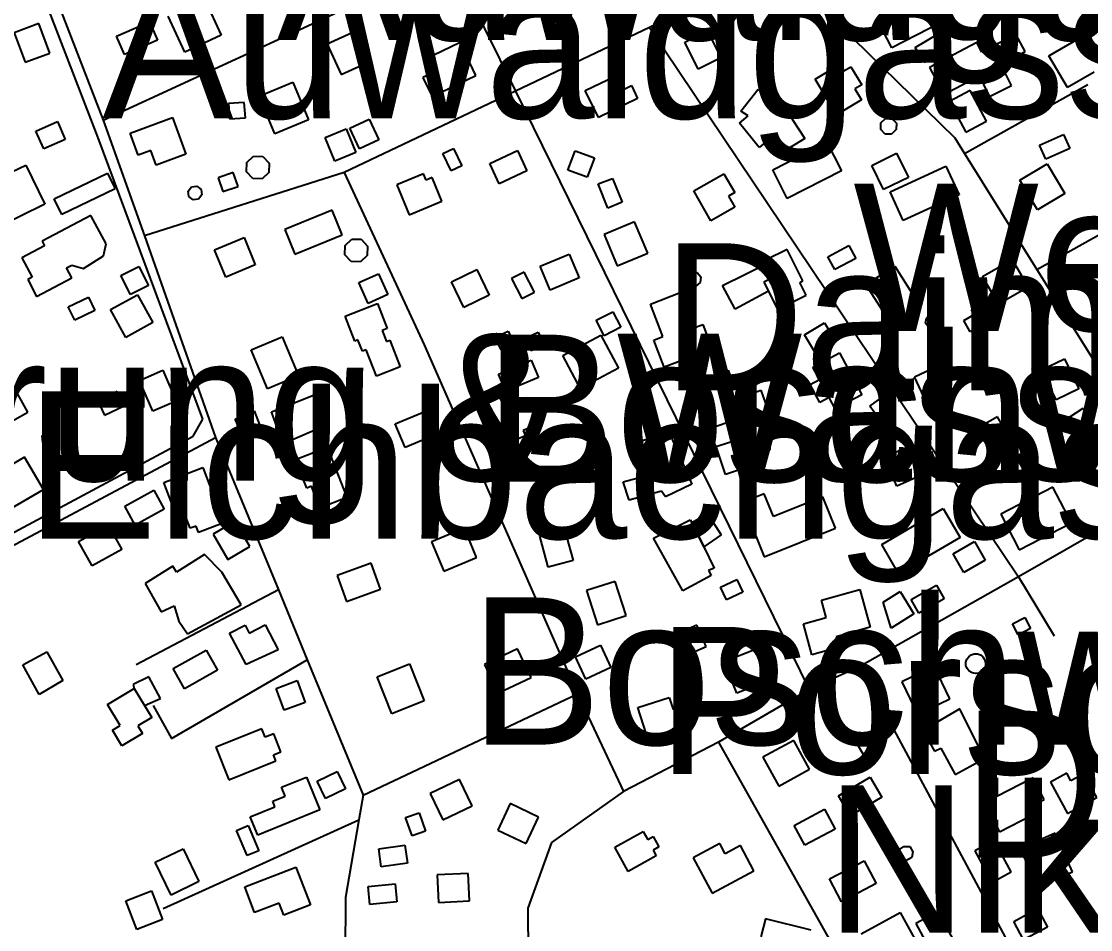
# Model space of a CAD drawing. Extents: x -3657 to 4700, y -7332 to 8131.
# Drawn here: x 1614.1 to 1929.6, y 3071.5 to 3339.5 of the extents above; entities that cross this region are included whole.
import ezdxf

# ---------------------------------------------------------------- set-up
doc = ezdxf.new("R2010")
doc.units = 0
for name, color, linetype in [('OSM_BUILDING_CARPORT', 9, 'CONTINUOUS'), ('OSM_BUILDING_DETACHED', 9, 'CONTINUOUS'), ('OSM_BUILDING_GARAGE', 9, 'CONTINUOUS'), ('OSM_BUILDING_HOUSE', 9, 'CONTINUOUS'), ('OSM_BUILDING_OUTBUILDING', 9, 'CONTINUOUS'), ('OSM_BUILDING_SERVICE', 9, 'CONTINUOUS'), ('OSM_BUILDING_SHED', 9, 'CONTINUOUS'), ('OSM_BUILDING_TERRACE', 9, 'CONTINUOUS'), ('OSM_BUILDING_YES', 9, 'CONTINUOUS'), ('OSM_HIGHWAY_RESIDENTIAL', 8, 'CONTINUOUS'), ('OSM_HIGHWAY_SERVICE', 8, 'CONTINUOUS'), ('OSM_LABELS', 8, 'CONTINUOUS'), ('OSM_LEISURE_GARDEN', 3, 'CONTINUOUS'), ('OSM_LEISURE_SWIMMING_POOL', 3, 'CONTINUOUS')]:
    doc.layers.add(name, color=color, linetype=linetype)

msp = doc.modelspace()

# ---------------------------------------------------------------- linework, layer by layer
at = {"layer": 'OSM_BUILDING_CARPORT'}
for p, q in [((1851.991448, 3270.014176), (1858.203122, 3273.361143)), ((1858.203122, 3273.361143), (1860.250927, 3269.547157)), ((1854.039253, 3266.211309), (1851.991448, 3270.014176)), ((1860.250927, 3269.547157), (1854.039253, 3266.211309)), ((1864.429965, 3225.980985), (1869.124747, 3229.350191)), ((1869.124747, 3229.350191), (1871.711048, 3225.758595)), ((1867.008682, 3222.389389), (1864.429965, 3225.980985)), ((1871.711048, 3225.758595), (1867.008682, 3222.389389)), ((1689.251661, 3142.673746), (1695.45575, 3144.953242)), ((1691.610428, 3136.257799), (1689.251661, 3142.673746)), ((1695.45575, 3144.953242), (1697.814518, 3138.537295)), ((1697.814518, 3138.537295), (1691.610428, 3136.257799)), ((1701.318539, 3115.330913), (1707.257172, 3118.199742)), ((1707.257172, 3118.199742), (1709.75246, 3113.051417)), ((1703.821411, 3110.171469), (1701.318539, 3115.330913)), ((1709.75246, 3113.051417), (1703.821411, 3110.171469))]:
    msp.add_line(p, q, dxfattribs=at)
at = {"layer": 'OSM_BUILDING_DETACHED'}
for p, q in [((1769.472509, 3338.465773), (1765.035599, 3347.472562)), ((1786.529962, 3346.84987), (1769.472509, 3338.465773)), ((1889.049127, 3340.967659), (1870.891926, 3331.649524)), ((1870.891926, 3331.649524), (1866.811486, 3339.588841)), ((1743.488144, 3333.206253), (1732.900236, 3328.091286)), ((1748.175341, 3323.543414), (1743.488144, 3333.206253)), ((1732.900236, 3328.091286), (1734.887365, 3323.988193)), ((1734.887365, 3323.988193), (1732.558935, 3322.865124)), ((1732.558935, 3322.865124), (1735.259003, 3317.294259)), ((1735.259003, 3317.294259), (1748.175341, 3323.543414)), ((1684.200409, 3317.360976), (1694.19673, 3321.530785)), ((1694.19673, 3321.530785), (1698.830835, 3310.411293)), ((1688.834515, 3306.241483), (1684.200409, 3317.360976)), ((1698.830835, 3310.411293), (1688.834515, 3306.241483)), ((1908.692881, 3292.653463), (1916.770333, 3297.445964)), ((1916.770333, 3297.445964), (1921.988442, 3288.661565)), ((1732.763716, 3294.532657), (1724.8152, 3291.252407)), ((1733.537331, 3292.653463), (1732.763716, 3294.532657)), ((1724.8152, 3291.252407), (1728.455742, 3282.41241)), ((1735.251419, 3293.36511), (1733.537331, 3292.653463)), ((1738.12593, 3286.393189), (1735.251419, 3293.36511)), ((1913.910991, 3283.869064), (1908.692881, 3292.653463)), ((1921.988442, 3288.661565), (1913.910991, 3283.869064)), ((1728.455742, 3282.41241), (1738.12593, 3286.393189)), ((1705.763033, 3283.73563), (1691.792455, 3278.075808)), ((1708.705804, 3276.474601), (1705.763033, 3283.73563)), ((1691.792455, 3278.075808), (1694.735226, 3270.825899)), ((1671.086876, 3272.071282), (1679.771084, 3275.651759)), ((1679.771084, 3275.651759), (1683.077909, 3267.612365)), ((1694.735226, 3270.825899), (1708.705804, 3276.474601)), ((1674.401285, 3264.043008), (1671.086876, 3272.071282)), ((1683.077909, 3267.612365), (1674.401285, 3264.043008)), ((1640.347054, 3254.413528), (1648.356245, 3258.816847)), ((1648.356245, 3258.816847), (1652.899337, 3250.577303)), ((1644.890146, 3246.162864), (1640.347054, 3254.413528)), ((1652.899337, 3250.577303), (1644.890146, 3246.162864)), ((1915.086582, 3236.666817), (1921.798831, 3239.880351)), ((1921.798831, 3239.880351), (1926.061298, 3231.006996)), ((1648.955417, 3233.54224), (1655.826939, 3236.522264)), ((1655.826939, 3236.522264), (1659.763275, 3227.437638)), ((1919.341465, 3227.782343), (1915.086582, 3236.666817)), ((1652.891753, 3224.457614), (1648.955417, 3233.54224)), ((1926.061298, 3231.006996), (1919.341465, 3227.782343)), ((1659.763275, 3227.437638), (1652.891753, 3224.457614)), ((1687.871289, 3224.235225), (1700.802795, 3229.405789)), ((1700.802795, 3229.405789), (1704.549519, 3220.487956)), ((1691.344972, 3214.872612), (1687.871289, 3224.235225)), ((1704.549519, 3220.487956), (1691.344972, 3214.872612)), ((1656.115149, 3203.441773), (1667.613192, 3207.811734)), ((1667.613192, 3207.811734), (1673.832451, 3191.499438)), ((1659.740522, 3193.923488), (1656.115149, 3203.441773)), ((1918.423745, 3202.040717), (1903.019704, 3194.034682)), ((1923.884558, 3191.555036), (1918.423745, 3202.040717)), ((1662.038613, 3194.801927), (1659.740522, 3193.923488)), ((1663.911975, 3189.898231), (1662.038613, 3194.801927)), ((1903.019704, 3194.034682), (1908.480517, 3183.537881)), ((1665.626064, 3190.554281), (1663.911975, 3189.898231)), ((1666.354172, 3188.652848), (1665.626064, 3190.554281)), ((1673.832451, 3191.499438), (1666.354172, 3188.652848)), ((1908.480517, 3183.537881), (1923.884558, 3191.555036)), ((1760.500091, 3154.360333), (1750.685798, 3149.723504)), ((1764.504686, 3145.887279), (1760.500091, 3154.360333)), ((1821.471576, 3150.613064), (1831.384467, 3154.560484)), ((1831.384467, 3154.560484), (1835.100853, 3145.242349)), ((1750.685798, 3149.723504), (1754.690393, 3141.250451)), ((1825.195546, 3141.294929), (1821.471576, 3150.613064)), ((1754.690393, 3141.250451), (1764.504686, 3145.887279)), ((1835.100853, 3145.242349), (1825.195546, 3141.294929)), ((1841.949621, 3127.306607), (1832.871021, 3122.347313)), ((1846.591312, 3118.811315), (1841.949621, 3127.306607)), ((1832.871021, 3122.347313), (1837.512712, 3113.86314)), ((1837.512712, 3113.86314), (1846.591312, 3118.811315)), ((1743.32887, 3115.786813), (1734.697753, 3111.650361)), ((1747.075594, 3107.980929), (1743.32887, 3115.786813)), ((1734.697753, 3111.650361), (1738.444477, 3103.844477)), ((1738.444477, 3103.844477), (1747.075594, 3107.980929)), ((1789.139017, 3095.782845), (1797.572938, 3100.464152)), ((1797.572938, 3100.464152), (1798.915388, 3098.062341)), ((1798.915388, 3098.062341), (1800.477787, 3098.929662)), ((1800.477787, 3098.929662), (1802.18429, 3095.882921)), ((1793.120859, 3088.633012), (1789.139017, 3095.782845)), ((1802.18429, 3095.882921), (1800.43228, 3094.904405)), ((1800.43228, 3094.904405), (1801.372753, 3093.225362)), ((1801.372753, 3093.225362), (1793.120859, 3088.633012))]:
    msp.add_line(p, q, dxfattribs=at)
at = {"layer": 'OSM_BUILDING_GARAGE'}
for p, q in [((1643.418761, 3264.532266), (1648.743053, 3267.189825)), ((1648.743053, 3267.189825), (1651.556888, 3261.563361)), ((1646.24018, 3258.905803), (1643.418761, 3264.532266)), ((1651.556888, 3261.563361), (1646.24018, 3258.905803)), ((1783.678205, 3251.333428), (1788.623274, 3253.813075)), ((1788.623274, 3253.813075), (1790.936534, 3249.209605)), ((1785.991465, 3246.729958), (1783.678205, 3251.333428)), ((1845.089588, 3247.019065), (1850.990299, 3250.532825)), ((1850.990299, 3250.532825), (1854.236449, 3245.095393)), ((1790.936534, 3249.209605), (1785.991465, 3246.729958)), ((1848.343322, 3241.570514), (1845.089588, 3247.019065)), ((1854.236449, 3245.095393), (1848.343322, 3241.570514)), ((1677.162029, 3222.100282), (1682.782115, 3224.591048)), ((1682.782115, 3224.591048), (1684.920933, 3218.975705)), ((1679.573888, 3216.66285), (1677.162029, 3222.100282)), ((1684.920933, 3218.975705), (1679.573888, 3216.66285)), ((1811.862063, 3191.610633), (1816.518922, 3194.245953)), ((1816.518922, 3194.245953), (1820.515934, 3187.985678)), ((1677.14686, 3191.988696), (1670.631808, 3188.17471)), ((1681.523095, 3184.494158), (1677.14686, 3191.988696)), ((1815.381253, 3184.44968), (1811.862063, 3191.610633)), ((1670.631808, 3188.17471), (1675.008042, 3180.691291)), ((1820.515934, 3187.985678), (1815.381253, 3184.44968)), ((1675.008042, 3180.691291), (1681.523095, 3184.494158)), ((1820.341491, 3172.507345), (1825.180377, 3174.820199)), ((1825.180377, 3174.820199), (1826.97031, 3171.095169)), ((1822.123839, 3168.782315), (1820.341491, 3172.507345)), ((1826.97031, 3171.095169), (1822.123839, 3168.782315)), ((1868.389054, 3168.104026), (1873.394798, 3171.29532)), ((1873.394798, 3171.29532), (1877.422147, 3164.623624)), ((1870.747821, 3160.464934), (1868.389054, 3168.104026)), ((1877.422147, 3164.623624), (1870.747821, 3160.464934)), ((1777.580298, 3152.003), (1784.952394, 3155.416684)), ((1784.952394, 3155.416684), (1788.008932, 3148.833945)), ((1780.636836, 3145.420261), (1777.580298, 3152.003)), ((1788.008932, 3148.833945), (1780.636836, 3145.420261)), ((1651.670655, 3146.042952), (1647.02138, 3143.785695)), ((1655.129169, 3139.660363), (1651.670655, 3146.042952)), ((1647.02138, 3143.785695), (1647.37785, 3142.662626)), ((1647.37785, 3142.662626), (1650.434387, 3137.592138)), ((1650.434387, 3137.592138), (1655.129169, 3139.660363))]:
    msp.add_line(p, q, dxfattribs=at)
at = {"layer": 'OSM_BUILDING_HOUSE'}
for p, q in [((1619.224329, 3338.799357), (1611.965999, 3336.086201)), ((1622.470478, 3330.115034), (1619.224329, 3338.799357)), ((1611.965999, 3336.086201), (1615.204564, 3327.412997)), ((1809.791505, 3333.350806), (1816.481, 3336.675534)), ((1816.481, 3336.675534), (1820.455258, 3328.713978)), ((1813.758179, 3325.37813), (1809.791505, 3333.350806)), ((1615.204564, 3327.412997), (1622.470478, 3330.115034)), ((1820.455258, 3328.713978), (1813.758179, 3325.37813)), ((1780.454809, 3319.062258), (1789.290706, 3323.343263)), ((1789.290706, 3323.343263), (1791.315757, 3319.162333)), ((1784.307715, 3311.111821), (1780.454809, 3319.062258)), ((1791.315757, 3319.162333), (1794.076501, 3320.496673)), ((1794.076501, 3320.496673), (1795.904356, 3316.716045)), ((1826.333215, 3312.957657), (1831.437558, 3319.495918)), ((1831.437558, 3319.495918), (1834.221055, 3316.449177)), ((1795.904356, 3316.716045), (1784.307715, 3311.111821)), ((1834.221055, 3316.449177), (1835.472491, 3317.427693)), ((1835.472491, 3317.427693), (1841.486969, 3310.622563)), ((1828.479618, 3311.612198), (1826.333215, 3312.957657)), ((1825.969161, 3309.455016), (1828.479618, 3311.612198)), ((1831.801612, 3302.282944), (1825.969161, 3309.455016)), ((1841.486969, 3310.622563), (1845.248862, 3304.884905)), ((1834.130042, 3304.173257), (1831.801612, 3302.282944)), ((1837.361022, 3300.047926), (1834.130042, 3304.173257)), ((1835.745532, 3295.689084), (1851.748746, 3303.839673)), ((1845.248862, 3304.884905), (1837.361022, 3300.047926)), ((1851.748746, 3303.839673), (1856.049135, 3295.399978)), ((1812.483989, 3289.451049), (1821.34264, 3294.510418)), ((1821.34264, 3294.510418), (1824.528114, 3288.950672)), ((1840.045922, 3287.249389), (1835.745532, 3295.689084)), ((1856.049135, 3295.399978), (1840.045922, 3287.249389)), ((1817.527656, 3280.65553), (1812.483989, 3289.451049)), ((1824.528114, 3288.950672), (1822.730596, 3287.916559)), ((1822.730596, 3287.916559), (1824.581205, 3284.691906)), ((1824.581205, 3284.691906), (1817.527656, 3280.65553)), ((1839.977661, 3272.182477), (1833.834248, 3269.069019)), ((1844.680028, 3262.886581), (1839.977661, 3272.182477)), ((1833.834248, 3269.069019), (1834.304484, 3268.134982)), ((1834.304484, 3268.134982), (1836.33712, 3264.120845)), ((1836.33712, 3264.120845), (1833.121308, 3262.497399)), ((1833.121308, 3262.497399), (1834.478927, 3259.817601)), ((1843.716801, 3262.408443), (1844.680028, 3262.886581)), ((1845.605332, 3258.672293), (1843.716801, 3262.408443)), ((1834.478927, 3259.817601), (1837.209333, 3254.424647)), ((1837.209333, 3254.424647), (1845.605332, 3258.672293)), ((1847.637967, 3237.48966), (1855.427209, 3241.637231)), ((1855.427209, 3241.637231), (1862.010522, 3229.316833)), ((1849.594758, 3233.820227), (1847.637967, 3237.48966)), ((1877.551083, 3234.598592), (1884.050966, 3237.634213)), ((1884.050966, 3237.634213), (1888.078315, 3229.016606)), ((1846.841599, 3232.352454), (1849.594758, 3233.820227)), ((1881.586017, 3225.980985), (1877.551083, 3234.598592)), ((1849.678188, 3227.026217), (1846.841599, 3232.352454)), ((1852.393425, 3228.471751), (1849.678188, 3227.026217)), ((1854.175773, 3225.135903), (1852.393425, 3228.471751)), ((1862.010522, 3229.316833), (1854.175773, 3225.135903)), ((1888.078315, 3229.016606), (1881.586017, 3225.980985)), ((1868.601419, 3210.847355), (1876.041775, 3214.149845)), ((1876.041775, 3214.149845), (1879.818837, 3205.632313)), ((1872.386065, 3202.329824), (1868.601419, 3210.847355)), ((1879.818837, 3205.632313), (1872.386065, 3202.329824)), ((1867.903648, 3185.09461), (1886.030511, 3195.702606)), ((1886.030511, 3195.702606), (1891.013502, 3187.207314)), ((1800.5688, 3186.996044), (1811.444918, 3192.444595)), ((1811.444918, 3192.444595), (1811.862063, 3191.610633)), ((1811.862063, 3191.610633), (1815.381253, 3184.44968)), ((1809.275762, 3171.428754), (1800.5688, 3186.996044)), ((1891.013502, 3187.207314), (1872.886639, 3176.588198)), ((1815.381253, 3184.44968), (1818.506051, 3178.111569)), ((1872.886639, 3176.588198), (1867.903648, 3185.09461)), ((1818.506051, 3178.111569), (1816.83747, 3177.42216)), ((1816.83747, 3177.42216), (1817.626254, 3175.965507)), ((1817.626254, 3175.965507), (1809.275762, 3171.428754)), ((1675.516201, 3158.919325), (1680.066878, 3161.298896)), ((1680.066878, 3161.298896), (1681.257638, 3158.919325)), ((1681.257638, 3158.919325), (1686.013096, 3161.398972)), ((1686.013096, 3161.398972), (1689.881171, 3154.071226)), ((1680.370256, 3149.712385), (1675.516201, 3158.919325)), ((1614.453703, 3149.623429), (1621.545174, 3153.481893)), ((1621.545174, 3153.481893), (1626.330969, 3145.008839)), ((1689.881171, 3154.071226), (1680.370256, 3149.712385)), ((1619.315342, 3140.916866), (1614.453703, 3149.623429)), ((1626.330969, 3145.008839), (1619.315342, 3140.916866)), ((1639.497594, 3137.914603), (1647.37785, 3142.662626)), ((1647.37785, 3142.662626), (1650.434387, 3137.592138)), ((1643.221565, 3131.732165), (1639.497594, 3137.914603)), ((1650.434387, 3137.592138), (1652.527699, 3134.122856)), ((1652.527699, 3134.122856), (1648.394167, 3131.63209)), ((1640.931057, 3130.353348), (1643.221565, 3131.732165)), ((1643.722139, 3125.727639), (1640.931057, 3130.353348)), ((1648.394167, 3131.63209), (1649.766955, 3129.363713)), ((1649.766955, 3129.363713), (1643.722139, 3125.727639))]:
    msp.add_line(p, q, dxfattribs=at)
at = {"layer": 'OSM_BUILDING_OUTBUILDING'}
for p, q in [((1820.978586, 3261.518883), (1834.304484, 3268.134982)), ((1834.304484, 3268.134982), (1836.33712, 3264.120845)), ((1836.33712, 3264.120845), (1833.121308, 3262.497399)), ((1833.121308, 3262.497399), (1834.478927, 3259.817601)), ((1824.679803, 3254.513603), (1820.978586, 3261.518883)), ((1834.478927, 3259.817601), (1824.679803, 3254.513603))]:
    msp.add_line(p, q, dxfattribs=at)
at = {"layer": 'OSM_BUILDING_SERVICE'}
for p, q in [((1906.508557, 3161.721437), (1910.156682, 3163.62287)), ((1908.199891, 3158.474545), (1906.508557, 3161.721437)), ((1910.156682, 3163.62287), (1911.848017, 3160.364859)), ((1909.989824, 3159.397463), (1908.199891, 3158.474545)), ((1911.848017, 3160.364859), (1909.989824, 3159.397463))]:
    msp.add_line(p, q, dxfattribs=at)
at = {"layer": 'OSM_BUILDING_SHED'}
for p, q in [((1676.58561, 3294.832883), (1672.088025, 3293.276155)), ((1677.988736, 3290.785388), (1676.58561, 3294.832883)), ((1672.088025, 3293.276155), (1673.49115, 3289.228659)), ((1673.49115, 3289.228659), (1677.988736, 3290.785388)), ((1753.856103, 3246.26294), (1757.671087, 3248.086536)), ((1755.623282, 3242.549029), (1753.856103, 3246.26294)), ((1757.671087, 3248.086536), (1759.438266, 3244.372626)), ((1762.692, 3245.962713), (1766.506984, 3247.78631)), ((1766.506984, 3247.78631), (1768.274164, 3244.072399)), ((1759.438266, 3244.372626), (1755.623282, 3242.549029)), ((1764.45918, 3242.248803), (1762.692, 3245.962713)), ((1768.274164, 3244.072399), (1764.45918, 3242.248803))]:
    msp.add_line(p, q, dxfattribs=at)
at = {"layer": 'OSM_BUILDING_TERRACE'}
for p, q in [((1932.750793, 3267.434454), (1926.288832, 3263.842857)), ((1926.288832, 3263.842857), (1931.666215, 3254.168899))]:
    msp.add_line(p, q, dxfattribs=at)
at = {"layer": 'OSM_BUILDING_YES'}
for p, q in [((1668.159274, 3345.960311), (1673.06642, 3335.363434)), ((1662.250978, 3330.359663), (1657.343832, 3340.956539)), ((1642.121818, 3335.107686), (1651.860266, 3339.333093)), ((1651.860266, 3339.333093), (1654.203865, 3333.940139)), ((1644.465416, 3329.714732), (1642.121818, 3335.107686)), ((1673.06642, 3335.363434), (1662.250978, 3330.359663)), ((1712.748322, 3336.619937), (1704.291648, 3332.772592)), ((1716.866685, 3327.602028), (1712.748322, 3336.619937)), ((1877.786201, 3331.73848), (1884.574294, 3335.819333)), ((1884.574294, 3335.819333), (1887.206102, 3331.449373)), ((1907.464199, 3335.708139), (1897.467879, 3330.393021)), ((1910.194605, 3330.570933), (1907.464199, 3335.708139)), ((1917.248154, 3329.269952), (1928.435234, 3335.763736)), ((1928.435234, 3335.763736), (1931.666215, 3330.215109)), ((1654.203865, 3333.940139), (1644.465416, 3329.714732)), ((1704.291648, 3332.772592), (1708.417595, 3323.743564)), ((1880.425594, 3327.368519), (1877.786201, 3331.73848)), ((1887.206102, 3331.449373), (1880.425594, 3327.368519)), ((1895.958571, 3333.239611), (1881.995577, 3325.82291)), ((1897.467879, 3330.393021), (1895.958571, 3333.239611)), ((1886.235291, 3317.850233), (1910.194605, 3330.570933)), ((1922.693797, 3319.907339), (1917.248154, 3329.269952)), ((1708.417595, 3323.743564), (1716.866685, 3327.602028)), ((1848.290231, 3322.398106), (1855.616821, 3326.812544)), ((1855.616821, 3326.812544), (1856.784828, 3324.866633)), ((1856.784828, 3324.866633), (1858.817464, 3326.089777)), ((1858.817464, 3326.089777), (1862.048444, 3320.730182)), ((1881.995577, 3325.82291), (1886.235291, 3317.850233)), ((1854.608087, 3311.912424), (1848.290231, 3322.398106)), ((1904.362154, 3324.243942), (1897.87744, 3320.98593)), ((1906.235516, 3320.530031), (1904.362154, 3324.243942)), ((1930.581637, 3324.48857), (1922.693797, 3319.907339)), ((1862.048444, 3320.730182), (1860.030977, 3319.518157)), ((1860.030977, 3319.518157), (1861.942262, 3316.326863)), ((1894.024533, 3319.040019), (1887.911457, 3315.793127)), ((1898.833082, 3310.010991), (1894.024533, 3319.040019)), ((1897.87744, 3320.98593), (1899.750801, 3317.2609)), ((1899.750801, 3317.2609), (1906.235516, 3320.530031)), ((1861.942262, 3316.326863), (1854.608087, 3311.912424)), ((1887.911457, 3315.793127), (1892.712421, 3306.764099)), ((1679.846929, 3315.526259), (1675.1749, 3315.192675)), ((1675.1749, 3315.192675), (1675.493448, 3310.667041)), ((1680.165476, 3310.989506), (1679.846929, 3315.526259)), ((1618.374869, 3307.108803), (1624.685141, 3309.910916)), ((1624.685141, 3309.910916), (1627.013571, 3304.662515)), ((1646.164336, 3306.463873), (1658.640775, 3311.067343)), ((1658.640775, 3311.067343), (1662.622617, 3300.270315)), ((1675.493448, 3310.667041), (1680.165476, 3310.989506)), ((1711.019065, 3307.965004), (1716.707411, 3310.600324)), ((1716.707411, 3310.600324), (1719.528831, 3304.495723)), ((1892.712421, 3306.764099), (1898.833082, 3310.010991)), ((1620.703299, 3301.860403), (1618.374869, 3307.108803)), ((1648.538272, 3300.014567), (1646.164336, 3306.463873)), ((1703.677306, 3305.196251), (1709.949656, 3307.742614)), ((1709.949656, 3307.742614), (1712.793829, 3300.770693)), ((1713.840484, 3301.871522), (1711.019065, 3307.965004)), ((1627.013571, 3304.662515), (1620.703299, 3301.860403)), ((1706.521479, 3298.213209), (1703.677306, 3305.196251)), ((1719.528831, 3304.495723), (1713.840484, 3301.871522)), ((1914.517748, 3302.938994), (1921.571297, 3306.063571)), ((1921.571297, 3306.063571), (1923.391568, 3301.949359)), ((1652.254658, 3301.382265), (1648.538272, 3300.014567)), ((1653.85498, 3297.045663), (1652.254658, 3301.382265)), ((1662.622617, 3300.270315), (1653.85498, 3297.045663)), ((1712.793829, 3300.770693), (1706.521479, 3298.213209)), ((1738.459646, 3300.470466), (1741.569275, 3301.949359)), ((1740.879089, 3295.377739), (1738.459646, 3300.470466)), ((1741.569275, 3301.949359), (1743.988718, 3296.856631)), ((1752.248197, 3297.490442), (1760.439415, 3301.326667)), ((1760.439415, 3301.326667), (1763.238081, 3295.34438)), ((1775.335297, 3295.577889), (1777.474115, 3301.304428)), ((1777.474115, 3301.304428), (1783.17763, 3299.180605)), ((1864.960877, 3296.990065), (1872.287467, 3300.592781)), ((1872.287467, 3300.592781), (1875.814241, 3293.431827)), ((1916.338019, 3298.824781), (1914.517748, 3302.938994)), ((1923.391568, 3301.949359), (1916.338019, 3298.824781)), ((1611.298567, 3295.044154), (1615.40176, 3297.034543)), ((1615.40176, 3297.034543), (1621.014262, 3285.525868)), ((1743.988718, 3296.856631), (1740.879089, 3295.377739)), ((1755.046863, 3291.519275), (1752.248197, 3297.490442)), ((1783.17763, 3299.180605), (1781.038812, 3293.454066)), ((1868.487652, 3289.829112), (1864.960877, 3296.990065)), ((1870.376183, 3289.173062), (1886.81171, 3296.734317)), ((1886.81171, 3296.734317), (1890.717708, 3288.261263)), ((1623.775006, 3287.104836), (1639.49001, 3294.677211)), ((1639.49001, 3294.677211), (1641.73501, 3290.018143)), ((1763.238081, 3295.34438), (1755.046863, 3291.519275)), ((1781.038812, 3293.454066), (1775.335297, 3295.577889)), ((1875.814241, 3293.431827), (1868.487652, 3289.829112)), ((1641.73501, 3290.018143), (1626.020006, 3282.445769)), ((1874.28218, 3280.688889), (1870.376183, 3289.173062)), ((1890.717708, 3288.261263), (1874.28218, 3280.688889)), ((1621.014262, 3285.525868), (1606.133549, 3278.275959)), ((1626.020006, 3282.445769), (1623.775006, 3287.104836)), ((1634.613201, 3282.223379), (1620.210309, 3274.639885)), ((1639.06528, 3273.850401), (1634.613201, 3282.223379)), ((1795.00939, 3280.310826), (1786.006634, 3276.552438)), ((1798.862296, 3271.126125), (1795.00939, 3280.310826)), ((1620.210309, 3274.639885), (1620.923248, 3273.283307)), ((1786.006634, 3276.552438), (1789.859541, 3267.356617)), ((1620.923248, 3273.283307), (1614.203416, 3269.736189)), ((1638.322003, 3270.258805), (1639.06528, 3273.850401)), ((1614.203416, 3269.736189), (1617.244785, 3263.965172)), ((1632.413707, 3266.589372), (1638.322003, 3270.258805)), ((1767.151663, 3267.200944), (1775.653845, 3270.80366)), ((1775.653845, 3270.80366), (1778.642122, 3263.753901)), ((1789.859541, 3267.356617), (1798.862296, 3271.126125)), ((1897.665075, 3264.165323), (1906.402374, 3269.213572)), ((1906.402374, 3269.213572), (1909.147949, 3264.45443)), ((1627.37004, 3266.756164), (1628.917271, 3267.545648)), ((1628.917271, 3263.798379), (1627.37004, 3266.756164)), ((1628.917271, 3267.545648), (1632.413707, 3266.589372)), ((1740.977687, 3262.597474), (1748.47872, 3266.244668)), ((1748.47872, 3266.244668), (1752.13443, 3258.727891)), ((1770.139941, 3260.162305), (1767.151663, 3267.200944)), ((1863.261958, 3261.863588), (1871.74897, 3267.256542)), ((1871.74897, 3267.256542), (1879.287925, 3255.403162)), ((1617.244785, 3263.965172), (1615.932673, 3263.264644)), ((1615.932673, 3263.264644), (1618.541727, 3258.327589)), ((1618.541727, 3258.327589), (1628.917271, 3263.798379)), ((1713.635704, 3262.397323), (1719.46057, 3265.021524)), ((1716.404032, 3256.248244), (1713.635704, 3262.397323)), ((1719.46057, 3265.021524), (1722.228899, 3258.872444)), ((1744.640982, 3255.080697), (1740.977687, 3262.597474)), ((1778.642122, 3263.753901), (1770.139941, 3260.162305)), ((1902.38261, 3256.014735), (1897.665075, 3264.165323)), ((1909.147949, 3264.45443), (1907.486952, 3263.487034)), ((1907.486952, 3263.487034), (1909.451328, 3260.095588)), ((1722.228899, 3258.872444), (1716.404032, 3256.248244)), ((1799.658665, 3256.059213), (1808.494562, 3259.428419)), ((1808.494562, 3259.428419), (1812.476405, 3249.009454)), ((1870.800912, 3250.010209), (1863.261958, 3261.863588)), ((1909.451328, 3260.095588), (1902.38261, 3256.014735)), ((1627.923706, 3255.280848), (1633.839586, 3258.127438)), ((1633.839586, 3258.127438), (1635.766039, 3254.13554)), ((1709.61594, 3252.534333), (1719.179945, 3256.226005)), ((1719.179945, 3256.226005), (1722.031703, 3248.864901)), ((1752.13443, 3258.727891), (1744.640982, 3255.080697)), ((1803.32196, 3246.46309), (1799.658665, 3256.059213)), ((1894.388587, 3254.380169), (1898.848251, 3256.99325)), ((1898.848251, 3256.99325), (1901.60141, 3252.311944)), ((1629.850159, 3251.28895), (1627.923706, 3255.280848)), ((1635.766039, 3254.13554), (1629.850159, 3251.28895)), ((1879.287925, 3255.403162), (1870.800912, 3250.010209)), ((1892.09808, 3251.166636), (1895.200125, 3252.990233)), ((1895.200125, 3252.990233), (1894.388587, 3254.380169)), ((1712.475281, 3245.139871), (1709.61594, 3252.534333)), ((1812.476405, 3249.009454), (1815.100628, 3250.010209)), ((1815.100628, 3250.010209), (1817.853788, 3242.793658)), ((1894.039702, 3247.864146), (1892.09808, 3251.166636)), ((1901.60141, 3252.311944), (1894.039702, 3247.864146)), ((1681.856811, 3242.549029), (1691.01884, 3246.418612)), ((1691.01884, 3246.418612), (1695.88048, 3234.921057)), ((1722.031703, 3248.864901), (1720.552733, 3248.286687)), ((1720.552733, 3248.286687), (1721.819338, 3245.006437)), ((1773.795652, 3240.892225), (1785.005485, 3246.874512)), ((1785.005485, 3246.874512), (1790.223595, 3237.122717)), ((1800.690152, 3245.451217), (1803.32196, 3246.46309)), ((1713.385417, 3245.484575), (1712.475281, 3245.139871)), ((1714.68236, 3242.126488), (1713.385417, 3245.484575)), ((1721.819338, 3245.006437), (1722.797733, 3245.3845)), ((1722.797733, 3245.3845), (1725.831518, 3237.545257)), ((1803.761858, 3237.411823), (1800.690152, 3245.451217)), ((1686.710866, 3231.051474), (1681.856811, 3242.549029)), ((1715.835198, 3242.571268), (1714.68236, 3242.126488)), ((1718.83106, 3234.832101), (1715.835198, 3242.571268)), ((1778.278068, 3232.508127), (1773.795652, 3240.892225)), ((1817.853788, 3242.793658), (1803.761858, 3237.411823)), ((1725.831518, 3237.545257), (1718.83106, 3234.832101)), ((1754.864836, 3235.399195), (1764.436426, 3239.524527)), ((1764.436426, 3239.524527), (1766.628336, 3234.442919)), ((1790.223595, 3237.122717), (1781.364944, 3232.396932)), ((1695.88048, 3234.921057), (1686.710866, 3231.051474)), ((1757.056745, 3230.317587), (1754.864836, 3235.399195)), ((1766.628336, 3234.442919), (1757.056745, 3230.317587)), ((1780.636836, 3233.76463), (1778.278068, 3232.508127)), ((1781.364944, 3232.396932), (1780.636836, 3233.76463)), ((1817.482149, 3234.776504), (1822.616829, 3236.533383)), ((1818.498467, 3231.79648), (1817.482149, 3234.776504)), ((1822.616829, 3236.533383), (1823.557303, 3233.786869)), ((1823.557303, 3233.786869), (1828.198993, 3235.376956)), ((1828.198993, 3235.376956), (1830.06477, 3229.906166)), ((1615.993348, 3224.190747), (1611.503347, 3232.130064)), ((1747.219699, 3228.338317), (1754.10639, 3231.218266)), ((1754.10639, 3231.218266), (1755.65362, 3227.526594)), ((1814.273922, 3230.362065), (1818.498467, 3231.79648)), ((1830.06477, 3229.906166), (1832.294602, 3230.662291)), ((1832.294602, 3230.662291), (1834.979501, 3222.823049)), ((1642.319014, 3230.295348), (1636.585161, 3227.559953)), ((1636.585161, 3227.559953), (1638.617797, 3223.301187)), ((1644.359234, 3226.036582), (1642.319014, 3230.295348)), ((1751.300139, 3218.564283), (1747.219699, 3228.338317)), ((1755.65362, 3227.526594), (1758.528131, 3228.7275)), ((1758.528131, 3228.7275), (1759.316915, 3226.837186)), ((1759.316915, 3226.837186), (1763.306342, 3228.50511)), ((1763.306342, 3228.50511), (1766.605582, 3220.621389)), ((1817.95997, 3219.587277), (1814.273922, 3230.362065)), ((1608.325458, 3219.854144), (1615.993348, 3224.190747)), ((1638.617797, 3223.301187), (1644.359234, 3226.036582)), ((1724.344963, 3220.699226), (1733.082263, 3224.357539)), ((1733.082263, 3224.357539), (1736.002281, 3217.385617)), ((1923.088189, 3222.58954), (1927.320319, 3225.380532)), ((1927.320319, 3225.380532), (1929.087498, 3222.711854)), ((1825.605107, 3222.200357), (1817.95997, 3219.587277)), ((1826.401476, 3219.887503), (1825.605107, 3222.200357)), ((1834.979501, 3222.823049), (1826.401476, 3219.887503)), ((1902.033724, 3222.767452), (1896.845953, 3219.820786)), ((1907.555212, 3213.037895), (1902.033724, 3222.767452)), ((1924.855369, 3219.909742), (1923.088189, 3222.58954)), ((1929.087498, 3222.711854), (1924.855369, 3219.909742)), ((1727.264981, 3213.727304), (1724.344963, 3220.699226)), ((1753.454126, 3219.464962), (1751.300139, 3218.564283)), ((1755.65362, 3214.205442), (1753.454126, 3219.464962)), ((1766.605582, 3220.621389), (1762.168672, 3218.764434)), ((1762.168672, 3218.764434), (1762.82852, 3217.196586)), ((1795.305184, 3215.12836), (1805.07397, 3218.330774)), ((1805.07397, 3218.330774), (1811.922739, 3202.963635)), ((1896.845953, 3219.820786), (1902.367441, 3210.09123)), ((1736.002281, 3217.385617), (1727.264981, 3213.727304)), ((1762.82852, 3217.196586), (1755.65362, 3214.205442)), ((1798.612009, 3205.47664), (1795.305184, 3215.12836)), ((1819.105224, 3214.083128), (1826.909635, 3216.629492)), ((1826.909635, 3216.629492), (1829.609703, 3208.34547)), ((1694.985514, 3210.180186), (1704.314401, 3213.81626)), ((1704.314401, 3213.81626), (1710.078592, 3198.982857)), ((1821.805292, 3205.799106), (1819.105224, 3214.083128)), ((1902.367441, 3210.09123), (1907.555212, 3213.037895)), ((1614.946693, 3210.925192), (1605.284089, 3205.243131)), ((1620.581948, 3201.362428), (1614.946693, 3210.925192)), ((1698.254416, 3201.773849), (1694.985514, 3210.180186)), ((1781.440789, 3209.323985), (1784.922056, 3210.836236)), ((1783.291397, 3205.0541), (1781.440789, 3209.323985)), ((1784.922056, 3210.836236), (1786.772665, 3206.566351)), ((1786.772665, 3206.566351), (1783.291397, 3205.0541)), ((1791.603967, 3203.608566), (1798.612009, 3205.47664)), ((1829.609703, 3208.34547), (1821.805292, 3205.799106)), ((1699.642373, 3202.307585), (1698.254416, 3201.773849)), ((1702.137661, 3195.891638), (1699.642373, 3202.307585)), ((1793.431822, 3198.193373), (1791.603967, 3203.608566)), ((1811.922739, 3202.963635), (1804.133497, 3199.160769)), ((1610.957266, 3195.702606), (1620.581948, 3201.362428)), ((1644.601937, 3196.447612), (1653.164794, 3201.128919)), ((1653.164794, 3201.128919), (1656.221331, 3195.546933)), ((1710.078592, 3198.982857), (1702.137661, 3195.891638)), ((1802.89723, 3200.906529), (1793.431822, 3198.193373)), ((1804.133497, 3199.160769), (1802.89723, 3200.906529)), ((1833.257829, 3200.105925), (1826.811037, 3197.515084)), ((1835.973066, 3193.345274), (1833.257829, 3200.105925)), ((1850.557985, 3199.194127), (1835.973066, 3193.345274)), ((1854.274371, 3189.942709), (1850.557985, 3199.194127)), ((1647.658475, 3190.865627), (1644.601937, 3196.447612)), ((1826.811037, 3197.515084), (1833.24266, 3181.503014)), ((1656.221331, 3195.546933), (1647.658475, 3190.865627)), ((1630.919568, 3186.039767), (1639.641699, 3190.876747)), ((1639.641699, 3190.876747), (1643.669048, 3183.637957)), ((1744.800256, 3189.909351), (1735.114899, 3185.872975)), ((1748.402875, 3181.258385), (1744.800256, 3189.909351)), ((1767.030312, 3187.574257), (1774.341733, 3189.553527)), ((1774.341733, 3189.553527), (1776.837021, 3180.379945)), ((1833.24266, 3181.503014), (1854.274371, 3189.942709)), ((1769.5256, 3178.389556), (1767.030312, 3187.574257)), ((1634.946917, 3178.789858), (1630.919568, 3186.039767)), ((1643.669048, 3183.637957), (1634.946917, 3178.789858)), ((1735.114899, 3185.872975), (1738.709933, 3177.233129)), ((1888.988451, 3182.348096), (1895.275969, 3185.995289)), ((1895.275969, 3185.995289), (1898.43869, 3180.535618)), ((1668.091014, 3182.203542), (1659.808782, 3176.977381)), ((1673.218109, 3176.977381), (1668.091014, 3182.203542)), ((1738.709933, 3177.233129), (1748.402875, 3181.258385)), ((1776.837021, 3180.379945), (1769.5256, 3178.389556)), ((1892.151171, 3176.888425), (1888.988451, 3182.348096)), ((1898.43869, 3180.535618), (1892.151171, 3176.888425)), ((1658.724204, 3178.7565), (1650.639168, 3173.630413)), ((1659.808782, 3176.977381), (1658.724204, 3178.7565)), ((1678.967131, 3167.281183), (1673.218109, 3176.977381)), ((1717.306583, 3179.579342), (1707.234419, 3175.998865)), ((1720.029405, 3171.929131), (1717.306583, 3179.579342)), ((1707.234419, 3175.998865), (1709.964825, 3168.348654)), ((1789.275537, 3174.230866), (1780.811278, 3171.50659)), ((1792.514102, 3164.178845), (1789.275537, 3174.230866)), ((1650.639168, 3173.630413), (1655.273274, 3165.246316)), ((1709.964825, 3168.348654), (1720.029405, 3171.929131)), ((1780.811278, 3171.50659), (1784.049843, 3161.454569)), ((1850.148424, 3168.704478), (1861.472025, 3171.829056)), ((1861.472025, 3171.829056), (1864.551316, 3160.709563)), ((1851.566718, 3163.578392), (1850.148424, 3168.704478)), ((1655.273274, 3165.246316), (1659.118596, 3167.025435)), ((1659.118596, 3167.025435), (1660.498968, 3162.488682)), ((1663.077685, 3158.741413), (1678.967131, 3167.281183)), ((1660.498968, 3162.488682), (1663.077685, 3158.741413)), ((1784.049843, 3161.454569), (1792.514102, 3164.178845)), ((1813.356202, 3161.343374), (1809.298515, 3159.530897)), ((1816.162453, 3155.049741), (1813.356202, 3161.343374)), ((1844.801379, 3161.699198), (1851.566718, 3163.578392)), ((1847.31942, 3152.581214), (1844.801379, 3161.699198)), ((1809.298515, 3159.530897), (1812.104766, 3153.237264)), ((1864.551316, 3160.709563), (1854.486736, 3157.92969)), ((1854.486736, 3157.92969), (1855.351365, 3154.805112)), ((1812.104766, 3153.237264), (1816.162453, 3155.049741)), ((1855.351365, 3154.805112), (1847.31942, 3152.581214)), ((1658.845555, 3148.522599), (1668.576419, 3153.97115)), ((1668.576419, 3153.97115), (1671.913582, 3148.011102)), ((1662.190303, 3142.562551), (1658.845555, 3148.522599)), ((1719.005503, 3146.09855), (1728.615015, 3149.912536)), ((1728.615015, 3149.912536), (1732.960912, 3138.993194)), ((1883.383534, 3149.245366), (1873.804359, 3144.630777)), ((1888.047978, 3139.604766), (1883.383534, 3149.245366)), ((1671.913582, 3148.011102), (1662.190303, 3142.562551)), ((1723.351399, 3135.179208), (1719.005503, 3146.09855)), ((1873.804359, 3144.630777), (1877.573836, 3136.824893)), ((1732.960912, 3138.993194), (1723.351399, 3135.179208)), ((1795.911941, 3137.036163), (1805.240828, 3140.016187)), ((1805.240828, 3140.016187), (1806.386082, 3136.424591)), ((1881.904564, 3136.635861), (1888.047978, 3139.604766)), ((1799.256688, 3126.57272), (1795.911941, 3137.036163)), ((1806.386082, 3136.424591), (1808.206353, 3137.002805)), ((1808.206353, 3137.002805), (1810.405847, 3130.130958)), ((1877.573836, 3136.824893), (1881.017182, 3138.481697)), ((1890.914904, 3136.602503), (1880.076709, 3130.297751)), ((1881.017182, 3138.481697), (1881.904564, 3136.635861)), ((1898.279416, 3121.947012), (1890.914904, 3136.602503)), ((1684.989193, 3130.709172), (1671.458514, 3125.338457)), ((1685.960004, 3128.262883), (1684.989193, 3130.709172)), ((1810.405847, 3130.130958), (1799.256688, 3126.57272)), ((1860.213004, 3127.073098), (1865.878597, 3130.397826)), ((1865.878597, 3130.397826), (1868.290456, 3126.283614)), ((1880.076709, 3130.297751), (1883.504885, 3124.148671)), ((1688.531137, 3129.285877), (1685.960004, 3128.262883)), ((1690.654786, 3123.937401), (1688.531137, 3129.285877)), ((1862.632448, 3122.958885), (1860.213004, 3127.073098)), ((1671.458514, 3125.338457), (1675.273498, 3115.731215)), ((1688.455292, 3123.07008), (1690.654786, 3123.937401)), ((1868.290456, 3126.283614), (1862.632448, 3122.958885)), ((1883.504885, 3124.148671), (1885.309987, 3124.993753)), ((1885.309987, 3124.993753), (1889.572454, 3117.310183)), ((1675.273498, 3115.731215), (1689.175816, 3121.257603)), ((1689.175816, 3121.257603), (1688.455292, 3123.07008)), ((1889.572454, 3117.310183), (1898.279416, 3121.947012)), ((1922.51177, 3117.677126), (1917.688053, 3115.052926)), ((1923.755622, 3115.39763), (1922.51177, 3117.677126)), ((1927.532683, 3117.443617), (1923.755622, 3115.39763)), ((1931.340083, 3110.438337), (1927.532683, 3117.443617)), ((1690.859567, 3113.540675), (1698.170987, 3116.520699)), ((1698.170987, 3116.520699), (1702.130076, 3106.802263)), ((1855.146584, 3110.994311), (1864.543732, 3116.476221)), ((1864.543732, 3116.476221), (1867.979493, 3110.59401)), ((1912.591295, 3116.28719), (1898.264247, 3108.914966)), ((1915.867782, 3109.92684), (1912.591295, 3116.28719)), ((1917.688053, 3115.052926), (1922.739304, 3105.76815)), ((1688.227758, 3109.404224), (1691.928976, 3110.916475)), ((1691.928976, 3110.916475), (1690.859567, 3113.540675)), ((1858.582345, 3105.1121), (1855.146584, 3110.994311)), ((1867.979493, 3110.59401), (1858.582345, 3105.1121)), ((1681.621693, 3104.778515), (1688.902776, 3107.7363)), ((1688.902776, 3107.7363), (1688.227758, 3109.404224)), ((1758.300597, 3108.670337), (1754.606964, 3100.819975)), ((1766.681427, 3104.722917), (1758.300597, 3108.670337)), ((1898.264247, 3108.914966), (1902.670819, 3100.352957)), ((1911.03648, 3107.447193), (1915.867782, 3109.92684)), ((1912.166565, 3105.245534), (1911.03648, 3107.447193)), ((1922.739304, 3105.76815), (1931.340083, 3110.438337)), ((1683.828771, 3099.363322), (1681.621693, 3104.778515)), ((1702.130076, 3106.802263), (1683.828771, 3099.363322)), ((1727.447008, 3104.545006), (1731.390928, 3105.934942)), ((1729.350708, 3099.129813), (1727.447008, 3104.545006)), ((1731.390928, 3105.934942), (1733.294628, 3100.50863)), ((1762.987794, 3096.872556), (1766.681427, 3104.722917)), ((1842.131648, 3102.221032), (1851.043391, 3107.013533)), ((1851.043391, 3107.013533), (1854.183358, 3101.175799)), ((1902.670819, 3100.352957), (1912.166565, 3105.245534)), ((1845.2792, 3096.383298), (1842.131648, 3102.221032)), ((1854.183358, 3101.175799), (1845.2792, 3096.383298)), ((1733.294628, 3100.50863), (1729.350708, 3099.129813)), ((1754.606964, 3100.819975), (1762.987794, 3096.872556)), ((1919.113931, 3099.997133), (1908.783895, 3095.371424)), ((1924.225858, 3088.599653), (1919.113931, 3099.997133)), ((1653.536432, 3091.368407), (1661.773157, 3095.360305)), ((1661.773157, 3095.360305), (1666.467939, 3085.652987)), ((1719.498493, 3095.326946), (1727.242228, 3096.427776)), ((1720.249354, 3090.000709), (1719.498493, 3095.326946)), ((1727.242228, 3096.427776), (1727.993089, 3091.090419)), ((1820.129126, 3096.905914), (1812.279209, 3092.691626)), ((1821.759785, 3093.870293), (1820.129126, 3096.905914)), ((1826.242202, 3096.272103), (1821.759785, 3093.870293)), ((1830.224044, 3088.866521), (1826.242202, 3096.272103)), ((1901.116005, 3097.784354), (1895.427659, 3094.726493)), ((1906.114165, 3088.510697), (1901.116005, 3097.784354)), ((1908.783895, 3095.371424), (1913.0767, 3085.786421)), ((1812.279209, 3092.691626), (1817.89171, 3082.250423)), ((1852.529945, 3086.453591), (1862.693123, 3091.813186)), ((1862.693123, 3091.813186), (1866.250236, 3085.085893)), ((1895.427659, 3094.726493), (1900.425819, 3085.441717)), ((1658.231214, 3081.672209), (1653.536432, 3091.368407)), ((1679.96828, 3084.174095), (1695.091696, 3089.933992)), ((1695.091696, 3089.933992), (1699.346579, 3078.79226)), ((1727.993089, 3091.090419), (1720.249354, 3090.000709)), ((1817.89171, 3082.250423), (1830.224044, 3088.866521)), ((1900.425819, 3085.441717), (1906.114165, 3088.510697)), ((1918.446499, 3086.008811), (1924.225858, 3088.599653)), ((1666.467939, 3085.652987), (1658.231214, 3081.672209)), ((1745.884834, 3088.088156), (1736.737973, 3087.621138)), ((1736.737973, 3087.621138), (1737.147534, 3079.481669)), ((1746.294395, 3079.948688), (1745.884834, 3088.088156)), ((1856.087057, 3079.715178), (1852.529945, 3086.453591)), ((1913.0767, 3085.786421), (1917.634961, 3087.821289)), ((1917.634961, 3087.821289), (1918.446499, 3086.008811)), ((1644.844639, 3079.970927), (1652.467023, 3082.917592)), ((1652.467023, 3082.917592), (1655.735926, 3074.477897)), ((1682.880713, 3076.557242), (1679.96828, 3084.174095)), ((1716.373695, 3084.229692), (1724.375301, 3084.996937)), ((1716.881853, 3078.936814), (1716.373695, 3084.229692)), ((1724.375301, 3084.996937), (1724.88346, 3079.704059)), ((1866.250236, 3085.085893), (1856.087057, 3079.715178)), ((1648.105958, 3071.531232), (1644.844639, 3079.970927)), ((1690.161796, 3079.337116), (1682.880713, 3076.557242)), ((1691.51183, 3075.801117), (1690.161796, 3079.337116)), ((1724.88346, 3079.704059), (1716.881853, 3078.936814)), ((1737.147534, 3079.481669), (1746.294395, 3079.948688)), ((1699.346579, 3078.79226), (1691.51183, 3075.801117)), ((1861.896755, 3070.274729), (1873.379629, 3076.523884)), ((1873.379629, 3076.523884), (1877.642097, 3068.695761)), ((1884.642554, 3076.879708), (1878.02132, 3073.343709)), ((1889.314583, 3068.117548), (1884.642554, 3076.879708)), ((1906.857442, 3073.921923), (1913.918575, 3077.691431)), ((1913.918575, 3077.691431), (1916.831008, 3072.253999)), ((1655.735926, 3074.477897), (1648.105958, 3071.531232)), ((1833.599129, 3074.711407), (1832.25668, 3069.329572)), ((1847.137393, 3071.308842), (1833.599129, 3074.711407)), ((1878.02132, 3073.343709), (1882.693348, 3064.592668)), ((1909.769875, 3068.484491), (1906.857442, 3073.921923)), ((1916.831008, 3072.253999), (1909.769875, 3068.484491))]:
    msp.add_line(p, q, dxfattribs=at)
at = {"layer": 'OSM_HIGHWAY_RESIDENTIAL'}
for p, q in [((1583.713881, 3451.284145), (1638.155145, 3310.311217)), ((1638.155145, 3310.311217), (1740.681893, 3357.635778)), ((1740.681893, 3357.635778), (1759.870581, 3318.862107)), ((1837.588556, 3355.890018), (1799.362871, 3337.665169)), ((1837.588556, 3355.890018), (1889.534532, 3305.085056)), ((1799.362871, 3337.665169), (1759.870581, 3318.862107)), ((1799.362871, 3337.665169), (1908.321243, 3175.554086)), ((1759.870581, 3318.862107), (1709.342899, 3294.921839)), ((1759.870581, 3318.862107), (1846.500298, 3142.317922)), ((1638.155145, 3310.311217), (1650.396465, 3276.207733)), ((1889.534532, 3305.085056), (1892.38629, 3300.514944)), ((1892.38629, 3300.514944), (1913.721379, 3266.300265)), ((1709.342899, 3294.921839), (1650.396465, 3276.207733)), ((1709.342899, 3294.921839), (1732.953327, 3244.06128)), ((1650.396465, 3276.207733), (1671.299241, 3216.66285)), ((1913.721379, 3266.300265), (1953.888687, 3201.873925)), ((1732.953327, 3244.06128), (1778.126379, 3141.028061)), ((1566.193775, 3160.709563), (1671.299241, 3216.66285)), ((1671.299241, 3216.66285), (1689.934262, 3171.795697)), ((1953.888687, 3201.873925), (1908.321243, 3175.554086)), ((1908.321243, 3175.554086), (1861.472025, 3149.16753)), ((1908.321243, 3175.554086), (1918.840891, 3158.129841)), ((1689.934262, 3171.795697), (1698.390937, 3151.12456)), ((1698.390937, 3151.12456), (1714.902309, 3111.127745)), ((1861.472025, 3149.16753), (1846.500298, 3142.317922)), ((1861.472025, 3149.16753), (1917.703222, 3044.38855)), ((1846.500298, 3142.317922), (1819.802994, 3126.80623)), ((1714.902309, 3111.127745), (1778.126379, 3141.028061)), ((1778.126379, 3141.028061), (1791.725318, 3112.217455)), ((1819.802994, 3126.80623), (1791.725318, 3112.217455)), ((1819.802994, 3126.80623), (1879.060391, 3021.404559)), ((1714.902309, 3111.127745), (1713.666042, 3103.911194)), ((1791.725318, 3112.217455), (1770.526749, 3097.21726)), ((1713.666042, 3103.911194), (1709.744875, 3081.016159)), ((1770.526749, 3097.21726), (1763.511122, 3077.869343)), ((1709.744875, 3081.016159), (1709.509757, 3058.287916)), ((1763.511122, 3077.869343), (1763.579382, 3058.565903))]:
    msp.add_line(p, q, dxfattribs=at)
at = {"layer": 'OSM_HIGHWAY_SERVICE'}
for p, q in [((1892.38629, 3300.514944), (1928.731028, 3320.852496)), ((1913.721379, 3266.300265), (1948.010729, 3285.525868)), ((1689.934262, 3171.795697), (1647.908762, 3149.60119)), ((1658.375319, 3127.89594), (1698.390937, 3151.12456)), ((1652.960013, 3137.658855), (1658.375319, 3127.89594)), ((1655.948291, 3077.735909), (1713.666042, 3103.911194))]:
    msp.add_line(p, q, dxfattribs=at)
at = {"layer": 'OSM_LEISURE_GARDEN'}
for p, q in [((1636.698928, 3305.062817), (1588.992666, 3429.245311)), ((1667.620777, 3222.066923), (1636.698928, 3305.062817)), ((1664.723513, 3217.129869), (1667.620777, 3222.066923)), ((1564.024619, 3163.000178), (1664.723513, 3217.129869))]:
    msp.add_line(p, q, dxfattribs=at)
at = {"layer": 'OSM_LEISURE_SWIMMING_POOL'}
for p, q in [((1867.615439, 3307.598061), (1867.645777, 3309.499494)), ((1867.645777, 3309.499494), (1869.01098, 3310.833833)), ((1869.01098, 3310.833833), (1870.914679, 3310.800475)), ((1870.914679, 3310.800475), (1872.24196, 3309.432777)), ((1872.24196, 3309.432777), (1872.211622, 3307.531344)), ((1868.942719, 3306.230363), (1867.615439, 3307.598061)), ((1870.846419, 3306.208124), (1868.942719, 3306.230363)), ((1872.211622, 3307.531344), (1870.846419, 3306.208124)), ((1680.484023, 3295.066393), (1680.552284, 3297.801788)), ((1680.552284, 3297.801788), (1682.539412, 3299.692102)), ((1682.539412, 3299.692102), (1685.284987, 3299.625385)), ((1685.284987, 3299.625385), (1687.173518, 3297.646115)), ((1687.173518, 3297.646115), (1687.105258, 3294.8996)), ((1682.380139, 3293.076004), (1680.484023, 3295.066393)), ((1687.105258, 3294.8996), (1685.125714, 3293.009287)), ((1663.259712, 3289.395452), (1664.238107, 3290.663074)), ((1664.238107, 3290.663074), (1665.830844, 3290.885464)), ((1665.830844, 3290.885464), (1667.112618, 3289.906948)), ((1685.125714, 3293.009287), (1682.380139, 3293.076004)), ((1784.284962, 3291.485916), (1788.501922, 3293.15384)), ((1787.091212, 3284.402799), (1784.284962, 3291.485916)), ((1788.501922, 3293.15384), (1791.308173, 3286.081843)), ((1663.472077, 3287.794245), (1663.259712, 3289.395452)), ((1664.753851, 3286.815729), (1663.472077, 3287.794245)), ((1667.324983, 3288.316861), (1666.346587, 3287.038119)), ((1667.112618, 3289.906948), (1667.324983, 3288.316861)), ((1666.346587, 3287.038119), (1664.753851, 3286.815729)), ((1791.308173, 3286.081843), (1787.091212, 3284.402799)), ((1709.570433, 3273.338904), (1711.557562, 3275.229218)), ((1711.557562, 3275.229218), (1714.303137, 3275.162501)), ((1714.303137, 3275.162501), (1716.191668, 3273.183231)), ((1709.502173, 3270.603509), (1709.570433, 3273.338904)), ((1716.191668, 3273.183231), (1716.123407, 3270.436717)), ((1711.398288, 3268.61312), (1709.502173, 3270.603509)), ((1714.143863, 3268.546403), (1711.398288, 3268.61312)), ((1716.123407, 3270.436717), (1714.143863, 3268.546403)), ((1762.456882, 3265.499662), (1758.702573, 3263.598229)), ((1765.437575, 3259.61745), (1762.456882, 3265.499662)), ((1810.49686, 3264.487788), (1811.801387, 3265.54414)), ((1811.801387, 3265.54414), (1813.477553, 3265.377347)), ((1813.477553, 3265.377347), (1814.539378, 3264.065247)), ((1758.702573, 3263.598229), (1761.683267, 3257.716017)), ((1810.322418, 3262.808745), (1810.49686, 3264.487788)), ((1811.384242, 3261.507764), (1810.322418, 3262.808745)), ((1814.364935, 3262.397323), (1813.060408, 3261.329852)), ((1814.539378, 3264.065247), (1814.364935, 3262.397323)), ((1761.683267, 3257.716017), (1765.437575, 3259.61745)), ((1813.060408, 3261.329852), (1811.384242, 3261.507764)), ((1881.085442, 3251.911642), (1882.321709, 3252.845679)), ((1882.321709, 3252.845679), (1883.861355, 3252.634409)), ((1883.861355, 3252.634409), (1884.794244, 3251.389026)), ((1880.865493, 3250.377152), (1881.085442, 3251.911642)), ((1881.798381, 3249.142888), (1880.865493, 3250.377152)), ((1884.581879, 3249.854536), (1883.338027, 3248.920498)), ((1884.794244, 3251.389026), (1884.581879, 3249.854536)), ((1883.338027, 3248.920498), (1881.798381, 3249.142888)), ((1620.172387, 3217.174347), (1621.408654, 3218.697717)), ((1621.408654, 3218.697717), (1623.365445, 3218.897868)), ((1623.365445, 3218.897868), (1624.889922, 3217.652485)), ((1620.369583, 3215.217316), (1620.172387, 3217.174347)), ((1621.886475, 3213.983052), (1620.369583, 3215.217316)), ((1625.087118, 3215.695454), (1623.843266, 3214.172084)), ((1624.889922, 3217.652485), (1625.087118, 3215.695454)), ((1830.997659, 3214.227681), (1831.976055, 3215.450825)), ((1831.976055, 3215.450825), (1833.538454, 3215.617618)), ((1833.538454, 3215.617618), (1834.759552, 3214.639102)), ((1908.275736, 3214.705819), (1908.298489, 3216.173592)), ((1909.307223, 3213.638348), (1908.275736, 3214.705819)), ((1908.298489, 3216.173592), (1909.35273, 3217.207705)), ((1909.35273, 3217.207705), (1910.8317, 3217.196586)), ((1910.8317, 3217.196586), (1911.863186, 3216.129114)), ((1911.863186, 3216.129114), (1911.848017, 3214.661341)), ((1623.843266, 3214.172084), (1621.886475, 3213.983052)), ((1831.172102, 3212.670952), (1830.997659, 3214.227681)), ((1832.3932, 3211.692437), (1831.172102, 3212.670952)), ((1833.948015, 3211.870349), (1832.3932, 3211.692437)), ((1834.933995, 3213.093493), (1833.948015, 3211.870349)), ((1834.759552, 3214.639102), (1834.933995, 3213.093493)), ((1910.786193, 3213.627229), (1909.307223, 3213.638348)), ((1911.848017, 3214.661341), (1910.786193, 3213.627229)), ((1876.61061, 3168.871271), (1884.119227, 3173.107797)), ((1884.119227, 3173.107797), (1886.386981, 3169.10478)), ((1878.870779, 3164.868253), (1876.61061, 3168.871271)), ((1886.386981, 3169.10478), (1878.870779, 3164.868253)), ((1893.038553, 3151.269114), (1893.584634, 3152.025239)), ((1893.584634, 3152.025239), (1894.335496, 3152.558975)), ((1894.335496, 3152.558975), (1895.222878, 3152.848082)), ((1895.222878, 3152.848082), (1896.148182, 3152.836962)), ((1896.148182, 3152.836962), (1897.02798, 3152.536736)), ((1897.02798, 3152.536736), (1897.763673, 3151.969642)), ((1897.763673, 3151.969642), (1898.287, 3151.213516)), ((1892.757928, 3150.390674), (1893.038553, 3151.269114)), ((1892.773097, 3149.456636), (1892.757928, 3150.390674)), ((1893.106813, 3148.522599), (1892.773097, 3149.456636)), ((1893.743908, 3147.744235), (1893.106813, 3148.522599)), ((1898.499365, 3149.323202), (1898.120142, 3148.400285)), ((1898.287, 3151.213516), (1898.544872, 3150.323957)), ((1898.544872, 3150.323957), (1898.499365, 3149.323202)), ((1894.600952, 3147.232738), (1893.743908, 3147.744235)), ((1895.579348, 3147.032587), (1894.600952, 3147.232738)), ((1896.565328, 3147.18826), (1895.579348, 3147.032587)), ((1897.45271, 3147.655279), (1896.565328, 3147.18826)), ((1898.120142, 3148.400285), (1897.45271, 3147.655279)), ((1677.57159, 3100.775497), (1680.939091, 3102.209912)), ((1680.939091, 3102.209912), (1684.094227, 3094.782091)), ((1680.726726, 3093.347676), (1677.57159, 3100.775497)), ((1871.946166, 3094.392909), (1874.456623, 3096.005235)), ((1874.456623, 3096.005235), (1876.246556, 3096.005235)), ((1876.246556, 3096.005235), (1877.058093, 3094.481865)), ((1684.094227, 3094.782091), (1680.726726, 3093.347676)), ((1871.225642, 3092.780582), (1871.946166, 3094.392909)), ((1872.029595, 3091.346168), (1871.225642, 3092.780582)), ((1876.785052, 3092.780582), (1873.736099, 3091.0793)), ((1877.058093, 3094.481865), (1876.785052, 3092.780582)), ((1873.736099, 3091.0793), (1872.029595, 3091.346168))]:
    msp.add_line(p, q, dxfattribs=at)

# ---------------------------------------------------------------- texts
at = {"layer": 'OSM_LABELS'}
for s, p in [('Auwaldgasse', (1689.418519, 3333.973498)), ('Auwaldgasse', (1637.9451, 3310.855117)), ('Werndlweg', (1859.518976, 3248.163361)), ('Daimlerweg', (1803.185439, 3230.590015)), ('Mibag Sanierungs GmbH - Brandschadensanierung & Wasserschadensanierung', (385.807367, 3203.91324)), ('Boschweg', (1750.678304, 3203.633164)), ('Eichbachgasse', (1615.364839, 3186.885963)), ('Boschweg', (1746.514344, 3126.077903)), ('Porscheweg', (1801.634593, 3117.366178)), ('Daimlerweg', (1891.774925, 3092.702308)), ('Nikolaus-Otto-Weg', (1851.383979, 3070.632844))]:
    msp.add_text(s, height=43.418293, dxfattribs=at).set_placement(p)

doc.saveas('drawing.dxf')
